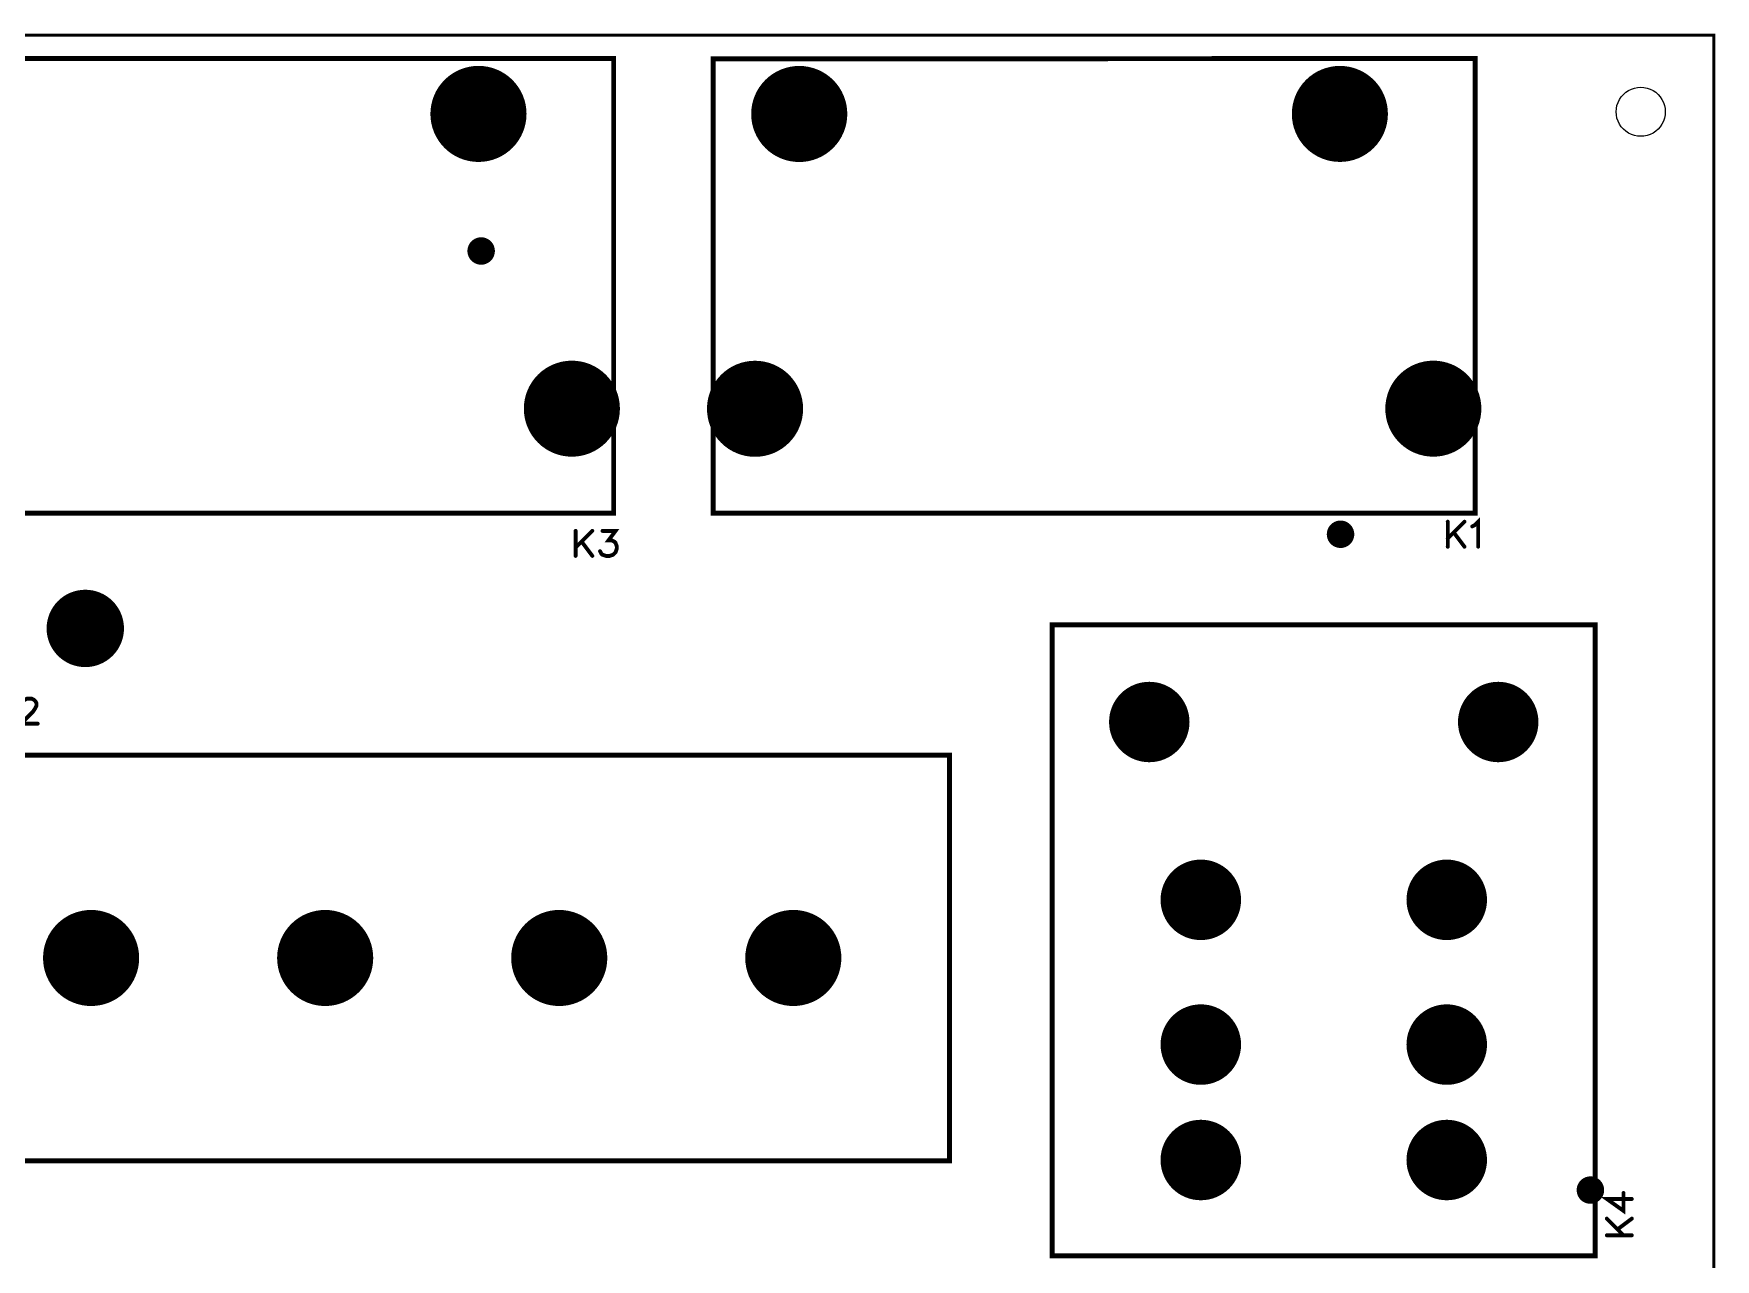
# Model space of a CAD drawing. Extents: x 0 to 5.24, y 0 to 4.77.
# Drawn here: x 2.544 to 5.239, y 2.802 to 4.766 of the extents above; entities that cross this region are included whole.
import ezdxf

# ---------------------------------------------------------------- set-up
doc = ezdxf.new("R2010")
doc.units = 0
doc.header["$MEASUREMENT"] = 0
for name, color, linetype in [('BOARD_OUTLINE', 21, 'Continuous'), ('TOP_MASK', 6, 'Continuous'), ('TOP_SILK', 3, 'Continuous')]:
    doc.layers.add(name, color=color, linetype=linetype)

msp = doc.modelspace()

# ---------------------------------------------------------------- linework, layer by layer
at = {"layer": 'BOARD_OUTLINE', "linetype": 'Continuous', "const_width": 0.005}
msp.add_lwpolyline([(0, 0), (5.236, 0), (5.236, 0.422), (4.962, 0.422), (4.962, 1.177), (5.236, 1.177), (5.236, 4.764), (0, 4.764), (0, 0)], dxfattribs=at)
at = {"layer": 'TOP_MASK', "linetype": 'Continuous'}
for points, const_width in [([(3.2184, 4.6378, 1), (3.2954, 4.6378, 1), (3.2184, 4.6378, 1)], 0.077), ([(3.7323, 4.6377, 1), (3.8093, 4.6377, 1), (3.7323, 4.6377, 1)], 0.077), ([(4.5985, 4.6378, 1), (4.6754, 4.6378, 1), (4.5985, 4.6378, 1)], 0.077), ([(3.2502, 4.4181, 1), (3.2722, 4.4181, 1), (3.2502, 4.4181, 1)], 0.022), ([(3.3681, 4.1654, 1), (3.445, 4.1654, 1), (3.3681, 4.1654, 1)], 0.077), ([(3.6615, 4.1652, 1), (3.7385, 4.1652, 1), (3.6615, 4.1652, 1)], 0.077), ([(4.7482, 4.1654, 1), (4.8251, 4.1654, 1), (4.7482, 4.1654, 1)], 0.077), ([(4.627, 3.9641, 1), (4.649, 3.9641, 1), (4.627, 3.9641, 1)], 0.022), ([(2.596, 3.8132, 1), (2.658, 3.8132, 1), (2.596, 3.8132, 1)], 0.062), ([(4.2994, 3.6632, 1), (4.3638, 3.6632, 1), (4.2994, 3.6632, 1)], 0.0645), ([(4.8584, 3.6632, 1), (4.9228, 3.6632, 1), (4.8584, 3.6632, 1)], 0.0645), ([(4.3819, 3.3782, 1), (4.4464, 3.3782, 1), (4.3819, 3.3782, 1)], 0.0645), ([(4.7759, 3.3782, 1), (4.8404, 3.3782, 1), (4.7759, 3.3782, 1)], 0.0645), ([(2.5978, 3.285, 1), (2.6748, 3.285, 1), (2.5978, 3.285, 1)], 0.077), ([(2.9728, 3.285, 1), (3.0498, 3.285, 1), (2.9728, 3.285, 1)], 0.077), ([(3.3478, 3.285, 1), (3.4248, 3.285, 1), (3.3478, 3.285, 1)], 0.077), ([(3.7228, 3.285, 1), (3.7998, 3.285, 1), (3.7228, 3.285, 1)], 0.077), ([(4.3819, 3.1462, 1), (4.4464, 3.1462, 1), (4.3819, 3.1462, 1)], 0.0645), ([(4.7759, 3.1462, 1), (4.8404, 3.1462, 1), (4.7759, 3.1462, 1)], 0.0645), ([(4.3819, 2.9612, 1), (4.4464, 2.9612, 1), (4.3819, 2.9612, 1)], 0.0645), ([(4.7759, 2.9612, 1), (4.8404, 2.9612, 1), (4.7759, 2.9612, 1)], 0.0645), ([(5.0273, 2.913, 1), (5.0493, 2.913, 1), (5.0273, 2.913, 1)], 0.022)]:
    msp.add_lwpolyline(points, format="xyb", dxfattribs=dict(at, const_width=const_width))
msp.add_lwpolyline([(5.1189, 4.6019), (5.1138, 4.6022), (5.1087, 4.6032), (5.1039, 4.6049), (5.0992, 4.6072), (5.095, 4.61), (5.0911, 4.6134), (5.0877, 4.6173), (5.0848, 4.6216), (5.0826, 4.6262), (5.0809, 4.6311), (5.0799, 4.6361), (5.0796, 4.6413), (5.0799, 4.6464), (5.0809, 4.6514), (5.0826, 4.6563), (5.0848, 4.6609), (5.0877, 4.6652), (5.0911, 4.6691), (5.095, 4.6725), (5.0992, 4.6753), (5.1039, 4.6776), (5.1087, 4.6793), (5.1138, 4.6803), (5.1189, 4.6806), (5.1189, 4.6806), (5.1241, 4.6803), (5.1291, 4.6793), (5.134, 4.6776), (5.1386, 4.6753), (5.1429, 4.6725), (5.1468, 4.6691), (5.1502, 4.6652), (5.153, 4.6609), (5.1553, 4.6563), (5.157, 4.6514), (5.158, 4.6464), (5.1583, 4.6413), (5.158, 4.6361), (5.157, 4.6311), (5.1553, 4.6262), (5.153, 4.6216), (5.1502, 4.6173), (5.1468, 4.6134), (5.1429, 4.61), (5.1386, 4.6072), (5.134, 4.6049), (5.1291, 4.6032), (5.1241, 4.6022), (5.1189, 4.6019), (5.1189, 4.6019)], dxfattribs=at)
at = {"layer": 'TOP_SILK', "linetype": 'Continuous'}
for points, const_width in [([(2.253, 4.7264), (2.253, 3.998), (3.4735, 3.9981), (3.4735, 4.7264), (2.253, 4.7264)], 0.008), ([(3.633, 4.7263), (3.6331, 3.9979), (4.8536, 3.9981), (4.8535, 4.7264), (3.633, 4.7263)], 0.008), ([(4.8489, 3.9766), (4.8528, 3.9786), (4.8585, 3.9843), (4.8585, 3.9442)], 0.0062), ([(3.4125, 3.9696), (3.4125, 3.9294)], 0.0062), ([(3.4393, 3.9696), (3.4125, 3.9428)], 0.0062), ([(3.4555, 3.9695), (3.4765, 3.9695), (3.4651, 3.9542), (3.4708, 3.9542), (3.4746, 3.9523), (3.4765, 3.9504), (3.4785, 3.9447), (3.4785, 3.9409), (3.4765, 3.9351), (3.4727, 3.9313), (3.467, 3.9294), (3.4612, 3.9294), (3.4555, 3.9313), (3.4536, 3.9332), (3.4517, 3.937)], 0.0062), ([(4.8098, 3.9843), (4.8098, 3.9441)], 0.0062), ([(4.8366, 3.9843), (4.8098, 3.9575)], 0.0062), ([(4.8193, 3.9671), (4.8366, 3.9441)], 0.0062), ([(3.4221, 3.9524), (3.4393, 3.9294)], 0.0062), ([(5.0461, 2.8077), (5.0461, 3.8187), (4.1761, 3.8187), (4.1761, 2.8077), (5.0461, 2.8077)], 0.008), ([(2.5259, 3.6911), (2.5259, 3.693), (2.5278, 3.6968), (2.5297, 3.6987), (2.5335, 3.7006), (2.5412, 3.7006), (2.545, 3.6987), (2.5469, 3.6968), (2.5488, 3.693), (2.5488, 3.6892), (2.5469, 3.6853), (2.5431, 3.6796), (2.5239, 3.6605), (2.5507, 3.6605)], 0.0062), ([(4.0113, 3.61), (1.2613, 3.61), (1.2613, 2.96), (4.0113, 2.96), (4.0113, 3.61)], 0.008), ([(5.1047, 2.8988), (5.0646, 2.8988), (5.0913, 2.8797), (5.0913, 2.9084)], 0.0062), ([(5.0645, 2.8673), (5.0913, 2.8405)], 0.0062), ([(5.0817, 2.8501), (5.1047, 2.8673)], 0.0062), ([(5.0645, 2.8405), (5.1047, 2.8405)], 0.0062)]:
    msp.add_lwpolyline(points, dxfattribs=dict(at, const_width=const_width))
at = {"layer": 'TOP_SILK', "linetype": 'Continuous', "const_width": 0.0031}
for points in [[(3.411, 3.9696, 1), (3.4141, 3.9696, 1), (3.411, 3.9696, 1)], [(3.4378, 3.9696, 1), (3.4409, 3.9696, 1), (3.4378, 3.9696, 1)], [(3.454, 3.9695, 1), (3.4571, 3.9695, 1), (3.454, 3.9695, 1)], [(4.8082, 3.9843, 1), (4.8113, 3.9843, 1), (4.8082, 3.9843, 1)], [(4.8082, 3.9575, 1), (4.8113, 3.9575, 1), (4.8082, 3.9575, 1)], [(4.8178, 3.9671, 1), (4.8209, 3.9671, 1), (4.8178, 3.9671, 1)], [(4.835, 3.9843, 1), (4.8381, 3.9843, 1), (4.835, 3.9843, 1)], [(4.8474, 3.9766, 1), (4.8505, 3.9766, 1), (4.8474, 3.9766, 1)], [(3.411, 3.9428, 1), (3.4141, 3.9428, 1), (3.411, 3.9428, 1)], [(3.4205, 3.9524, 1), (3.4236, 3.9524, 1), (3.4205, 3.9524, 1)], [(3.4501, 3.937, 1), (3.4532, 3.937, 1), (3.4501, 3.937, 1)], [(4.8082, 3.9441, 1), (4.8113, 3.9441, 1), (4.8082, 3.9441, 1)], [(4.835, 3.9441, 1), (4.8381, 3.9441, 1), (4.835, 3.9441, 1)], [(4.857, 3.9442, 1), (4.8601, 3.9442, 1), (4.857, 3.9442, 1)], [(3.411, 3.9294, 1), (3.4141, 3.9294, 1), (3.411, 3.9294, 1)], [(3.4378, 3.9294, 1), (3.4409, 3.9294, 1), (3.4378, 3.9294, 1)], [(2.5492, 3.6605, 1), (2.5523, 3.6605, 1), (2.5492, 3.6605, 1)], [(5.0898, 2.9084, 1), (5.0929, 2.9084, 1), (5.0898, 2.9084, 1)], [(5.1032, 2.8988, 1), (5.1063, 2.8988, 1), (5.1032, 2.8988, 1)], [(5.063, 2.8673, 1), (5.0661, 2.8673, 1), (5.063, 2.8673, 1)], [(5.1032, 2.8673, 1), (5.1063, 2.8673, 1), (5.1032, 2.8673, 1)], [(5.063, 2.8405, 1), (5.0661, 2.8405, 1), (5.063, 2.8405, 1)], [(5.0802, 2.8501, 1), (5.0833, 2.8501, 1), (5.0802, 2.8501, 1)], [(5.0898, 2.8405, 1), (5.0929, 2.8405, 1), (5.0898, 2.8405, 1)], [(5.1032, 2.8405, 1), (5.1063, 2.8405, 1), (5.1032, 2.8405, 1)]]:
    msp.add_lwpolyline(points, format="xyb", dxfattribs=at)

doc.saveas('drawing.dxf')
